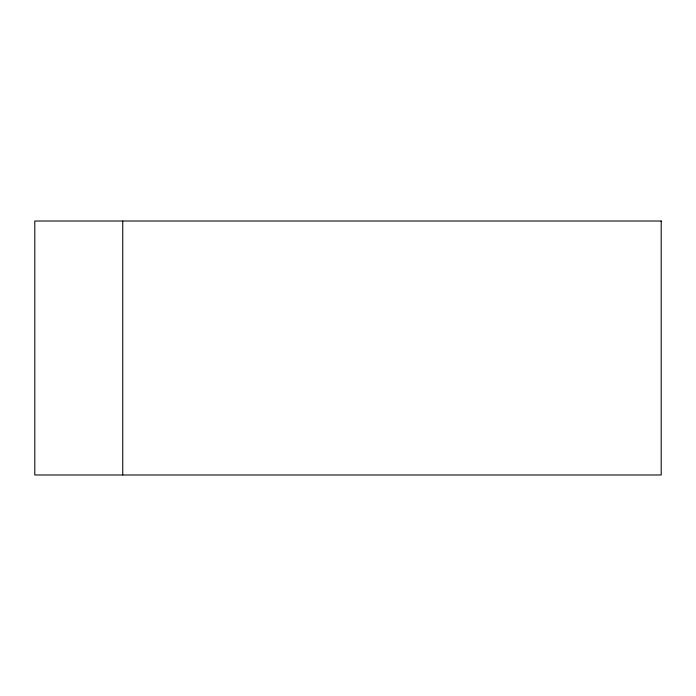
<?xml version="1.0" encoding="UTF-8"?>
<svg xmlns="http://www.w3.org/2000/svg" width="696" height="696" viewBox="0 0 696 696"><rect width="100%" height="100%" fill="white"/><g stroke="black" fill="none" stroke-linecap="round" stroke-linejoin="round"><path stroke-width="1.04" d="M122.74 221.015L122.74 474.985M661.2 221.015L34.8 221.015L34.8 474.985L661.2 474.985L661.2 221.015"/></g></svg>
